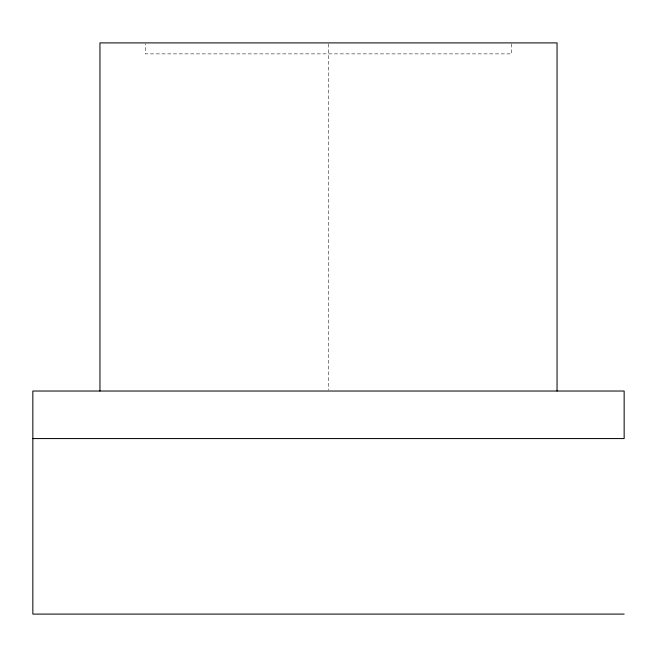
<?xml version="1.0" encoding="UTF-8"?>
<svg xmlns="http://www.w3.org/2000/svg" width="657" height="657" viewBox="0 0 657 657"><rect width="100%" height="100%" fill="white"/><g stroke="black" fill="none" stroke-linecap="round" stroke-linejoin="round"><path stroke-width="0.49" stroke-dasharray="3.29 2.46" d="M511.704 43.904L511.704 53.874L145.296 53.874L145.296 43.904M328.5 43.929L328.5 390.003"/><path stroke-width="0.99" d="M32.85 438.572L624.15 438.572L624.15 391.03L32.85 391.03L32.85 614.098L624.15 614.098M557.046 391.03L557.046 42.902L99.954 42.902L99.954 391.03"/></g></svg>
